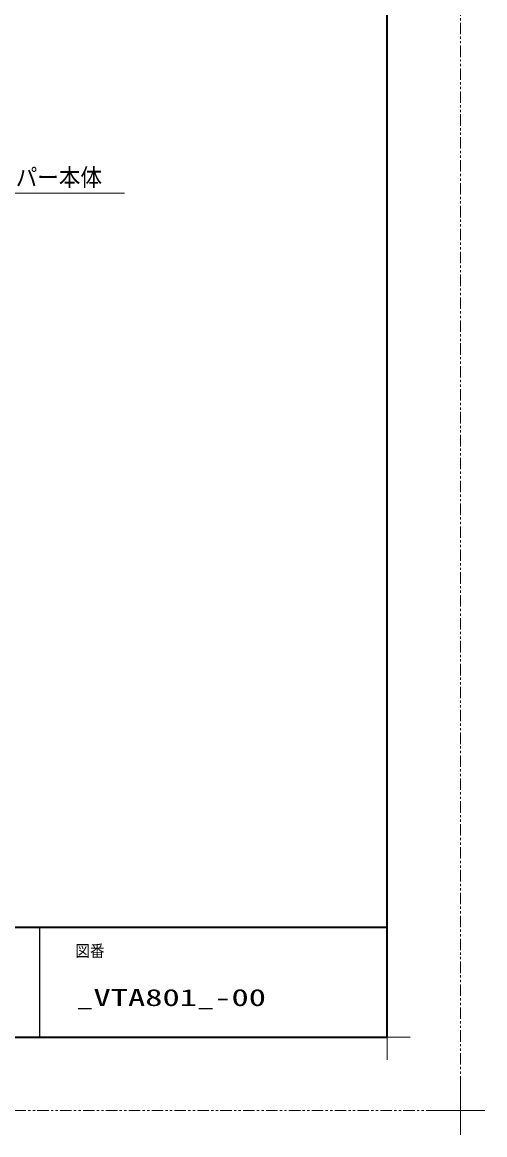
# Model space of a CAD drawing. Units: millimetres, scale not verified. Extents: x -1306 to 1306, y -607 to 607.
# Drawn here: x 148 to 400, y -607 to 0 of the extents above; entities that cross this region are included whole.
import ezdxf
from ezdxf.enums import TextEntityAlignment as Align

# ---------------------------------------------------------------- set-up
doc = ezdxf.new("R2010")
doc.units = ezdxf.units.MM
doc.header["$LTSCALE"] = 5
doc.linetypes.add('USER1', pattern=[2.5, 1.25, -0.25, 0.25, -0.25, 0.25, -0.25])
for name, color, linetype, lineweight in [('0-3_陰線', 4, 'USER1', 9), ('1-1_寸法線', 3, 'Continuous', 13), ('1-4_DEFPOINTS', 7, 'Continuous', 5), ('1-5_0', 3, 'Continuous', 25), ('1-6_図面枠', 7, 'Continuous', 35), ('1-7_一般', 7, 'Continuous', 5)]:
    doc.layers.add(name, color=color, linetype=linetype, lineweight=lineweight)
doc.styles.add('ＭＳ ゴシック', font='')
doc.styles.get('ＭＳ ゴシック').set_extended_font_data('MS Gothic')

# ---------------------------------------------------------------- blocks, each defined once
blk = doc.blocks.new('グループ-13-1')
at = {"layer": '1-7_一般'}
for p, q in [((62041.6, -14029.5), (62041.6, -13365.5)), ((61709.6, -13697.5), (62373.6, -13697.5))]:
    blk.add_line(p, q, dxfattribs=at)

msp = doc.modelspace()

# ---------------------------------------------------------------- linework, layer by layer
at = {"layer": '0-3_陰線'}
for q in [(387.036, 594), (-1292.964, -594)]:
    msp.add_line((387.036, -594), q, dxfattribs=at)
at = {"layer": '1-1_寸法線'}
msp.add_lwpolyline([(203.47, -93.364), (66.018, -93.364), (-7.802, -171.346)], dxfattribs=at)
at = {"layer": '1-4_DEFPOINTS'}
for p, q in [((347.036, -566.45), (347.036, -541.55)), ((334.586, -554), (359.486, -554))]:
    msp.add_line(p, q, dxfattribs=at)
at = {"layer": '1-5_0', "color": 7}
msp.add_line((157.036, -494), (157.036, -554), dxfattribs=at)
at = {"layer": '1-6_図面枠'}
msp.add_line((-1252.964, -494), (347.036, -494), dxfattribs=at)
msp.add_lwpolyline([(-1252.964, -554), (347.036, -554), (347.036, 554), (-1252.964, 554)], close=True, dxfattribs=at)

# ---------------------------------------------------------------- block references
at = {"layer": '0-3_陰線', "xscale": 0.04, "yscale": 0.04}
msp.add_blockref('グループ-13-1', (-2094.629, -46.1), dxfattribs=at)

# ---------------------------------------------------------------- texts
at = {"layer": '1-1_寸法線', "style": 'ＭＳ ゴシック', "width": 0.9}
msp.add_text('埋込ドアダンパー本体', height=9.604, dxfattribs=at).set_placement((73.227, -92.335), align=Align.BOTTOM_LEFT)
at = {"layer": '1-6_図面枠', "style": 'ＭＳ ゴシック'}
for s, height, width, p in [('図番', 6.452, 0.9, (176.633, -512.073)), ('_VTA801_-00', 9.238, 1.5, (177.071, -539.776))]:
    msp.add_text(s, height=height, dxfattribs=dict(at, width=width)).set_placement(p, align=Align.BOTTOM_LEFT)

doc.saveas('drawing.dxf')
